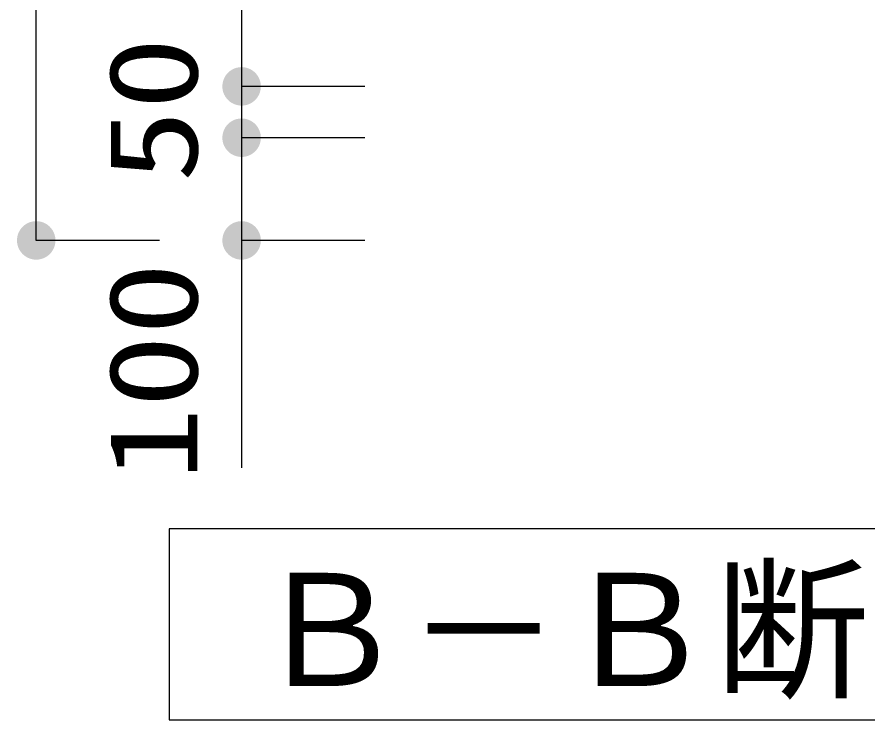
# Model space of a CAD drawing. Units: millimetres, scale not verified. Extents: x -8910 to 8910, y -6308 to 6308.
# Drawn here: x -243 to 585, y -773 to -88 of the extents above; entities that cross this region are included whole.
import ezdxf
from ezdxf.enums import TextEntityAlignment as Align

# ---------------------------------------------------------------- set-up
doc = ezdxf.new("R2010")
doc.units = ezdxf.units.MM
doc.header["$LTSCALE"] = 30
doc.layers.add('0-4_躯体', color=4, linetype='Continuous', lineweight=25)
doc.layers.add('0-5_00クル-フ-6寸法', color=132, linetype='Continuous', lineweight=25)
doc.styles.add('ＭＳ ゴシック', font='')
doc.styles.get('ＭＳ ゴシック').set_extended_font_data('MS Gothic')

msp = doc.modelspace()

# ---------------------------------------------------------------- linework, layer by layer
at = {"layer": '0-4_躯体', "color": 3}
msp.add_lwpolyline([(2186.93, -772.73), (2186.93, -586.43), (-94.66, -586.43), (-94.66, -772.73)], close=True, dxfattribs=at)
at = {"layer": '0-5_00クル-フ-6寸法', "color": 4}
for p, q in [((-224.12, -305.71), (-224.12, 1824.29)), ((-24.12, -55.71), (-24.12, -155.71)), ((95.88, -155.71), (-24.12, -155.71)), ((95.88, -155.71), (-24.12, -155.71)), ((-24.12, -155.71), (-24.12, -205.71)), ((95.88, -205.71), (-24.12, -205.71)), ((95.88, -205.71), (-24.12, -205.71)), ((-24.12, -205.71), (-24.12, -305.71)), ((-104.12, -305.71), (-224.12, -305.71)), ((95.88, -305.71), (-24.12, -305.71)), ((-24.12, -305.71), (-24.12, -527.16))]:
    msp.add_line(p, q, dxfattribs=at)
at = {"layer": '0-5_00クル-フ-6寸法'}
for points in [[(-24.12, -155.71), (-36.96, -142.04), (-35.15, -140.54)], [(-24.12, -155.71), (-36.96, -142.04), (-35.15, -140.54)], [(-24.12, -155.71), (-35.15, -140.54), (-33.16, -139.28)], [(-24.12, -155.71), (-35.15, -140.54), (-33.16, -139.28)], [(-24.12, -155.71), (-33.16, -139.28), (-31.03, -138.28)], [(-24.12, -155.71), (-33.16, -139.28), (-31.03, -138.28)], [(-24.12, -155.71), (-31.03, -138.28), (-28.79, -137.55)], [(-24.12, -155.71), (-31.03, -138.28), (-28.79, -137.55)], [(-24.12, -155.71), (-28.79, -137.55), (-26.47, -137.11)], [(-24.12, -155.71), (-28.79, -137.55), (-26.47, -137.11)], [(-24.12, -155.71), (-26.47, -137.11), (-24.12, -136.96)], [(-24.12, -155.71), (-26.47, -137.11), (-24.12, -136.96)], [(-24.12, -155.71), (-24.12, -136.96), (-21.77, -137.11)], [(-24.12, -155.71), (-24.12, -136.96), (-21.77, -137.11)], [(-24.12, -155.71), (-21.77, -137.11), (-19.46, -137.55)], [(-24.12, -155.71), (-21.77, -137.11), (-19.46, -137.55)], [(-24.12, -155.71), (-19.46, -137.55), (-17.22, -138.28)], [(-24.12, -155.71), (-19.46, -137.55), (-17.22, -138.28)], [(-24.12, -155.71), (-17.22, -138.28), (-15.09, -139.28)], [(-24.12, -155.71), (-17.22, -138.28), (-15.09, -139.28)], [(-24.12, -155.71), (-15.09, -139.28), (-13.1, -140.54)], [(-24.12, -155.71), (-15.09, -139.28), (-13.1, -140.54)], [(-24.12, -155.71), (-13.1, -140.54), (-11.29, -142.04)], [(-24.12, -155.71), (-13.1, -140.54), (-11.29, -142.04)], [(-24.12, -155.71), (-41.96, -149.92), (-41.09, -147.73)], [(-24.12, -155.71), (-41.96, -149.92), (-41.09, -147.73)], [(-24.12, -155.71), (-41.09, -147.73), (-39.96, -145.66)], [(-24.12, -155.71), (-41.09, -147.73), (-39.96, -145.66)], [(-24.12, -155.71), (-39.96, -145.66), (-38.57, -143.76)], [(-24.12, -155.71), (-39.96, -145.66), (-38.57, -143.76)], [(-24.12, -155.71), (-38.57, -143.76), (-36.96, -142.04)], [(-24.12, -155.71), (-38.57, -143.76), (-36.96, -142.04)], [(-24.12, -155.71), (-11.29, -142.04), (-9.68, -143.76)], [(-24.12, -155.71), (-11.29, -142.04), (-9.68, -143.76)], [(-24.12, -155.71), (-9.68, -143.76), (-8.29, -145.66)], [(-24.12, -155.71), (-9.68, -143.76), (-8.29, -145.66)], [(-24.12, -155.71), (-8.29, -145.66), (-7.16, -147.73)], [(-24.12, -155.71), (-8.29, -145.66), (-7.16, -147.73)], [(-24.12, -155.71), (-7.16, -147.73), (-6.29, -149.92)], [(-24.12, -155.71), (-7.16, -147.73), (-6.29, -149.92)], [(-24.12, -155.71), (-42.84, -154.53), (-42.54, -152.2)], [(-24.12, -155.71), (-42.84, -154.53), (-42.54, -152.2)], [(-24.12, -155.71), (-42.84, -156.89), (-42.84, -154.53)], [(-24.12, -155.71), (-42.84, -156.89), (-42.84, -154.53)], [(-24.12, -155.71), (-42.54, -159.22), (-42.84, -156.89)], [(-24.12, -155.71), (-42.54, -159.22), (-42.84, -156.89)], [(-24.12, -155.71), (-42.54, -152.2), (-41.96, -149.92)], [(-24.12, -155.71), (-42.54, -152.2), (-41.96, -149.92)], [(-24.12, -155.71), (-41.96, -161.5), (-42.54, -159.22)], [(-24.12, -155.71), (-41.96, -161.5), (-42.54, -159.22)], [(-24.12, -155.71), (-41.09, -163.69), (-41.96, -161.5)], [(-24.12, -155.71), (-41.09, -163.69), (-41.96, -161.5)], [(-24.12, -155.71), (-39.96, -165.76), (-41.09, -163.69)], [(-24.12, -155.71), (-39.96, -165.76), (-41.09, -163.69)], [(-24.12, -155.71), (-38.57, -167.66), (-39.96, -165.76)], [(-24.12, -155.71), (-38.57, -167.66), (-39.96, -165.76)], [(-24.12, -155.71), (-36.96, -169.38), (-38.57, -167.66)], [(-24.12, -155.71), (-36.96, -169.38), (-38.57, -167.66)], [(-24.12, -155.71), (-35.15, -170.88), (-36.96, -169.38)], [(-24.12, -155.71), (-35.15, -170.88), (-36.96, -169.38)], [(-24.12, -155.71), (-33.16, -172.14), (-35.15, -170.88)], [(-24.12, -155.71), (-33.16, -172.14), (-35.15, -170.88)], [(-24.12, -155.71), (-31.03, -173.14), (-33.16, -172.14)], [(-24.12, -155.71), (-31.03, -173.14), (-33.16, -172.14)], [(-24.12, -155.71), (-28.79, -173.87), (-31.03, -173.14)], [(-24.12, -155.71), (-28.79, -173.87), (-31.03, -173.14)], [(-24.12, -155.71), (-26.47, -174.31), (-28.79, -173.87)], [(-24.12, -155.71), (-26.47, -174.31), (-28.79, -173.87)], [(-24.12, -155.71), (-24.12, -174.46), (-26.47, -174.31)], [(-24.12, -155.71), (-24.12, -174.46), (-26.47, -174.31)], [(-24.12, -155.71), (-6.29, -149.92), (-5.71, -152.2)], [(-24.12, -155.71), (-6.29, -149.92), (-5.71, -152.2)], [(-24.12, -155.71), (-5.71, -152.2), (-5.41, -154.53)], [(-24.12, -155.71), (-5.71, -152.2), (-5.41, -154.53)], [(-24.12, -155.71), (-5.41, -154.53), (-5.41, -156.89)], [(-24.12, -155.71), (-5.41, -154.53), (-5.41, -156.89)], [(-24.12, -155.71), (-21.77, -174.31), (-24.12, -174.46)], [(-24.12, -155.71), (-19.46, -173.87), (-21.77, -174.31)], [(-24.12, -155.71), (-17.22, -173.14), (-19.46, -173.87)], [(-24.12, -155.71), (-15.09, -172.14), (-17.22, -173.14)], [(-24.12, -155.71), (-13.1, -170.88), (-15.09, -172.14)], [(-24.12, -155.71), (-11.29, -169.38), (-13.1, -170.88)], [(-24.12, -155.71), (-9.68, -167.66), (-11.29, -169.38)], [(-24.12, -155.71), (-8.29, -165.76), (-9.68, -167.66)], [(-24.12, -155.71), (-7.16, -163.69), (-8.29, -165.76)], [(-24.12, -155.71), (-6.29, -161.5), (-7.16, -163.69)], [(-24.12, -155.71), (-5.71, -159.22), (-6.29, -161.5)], [(-24.12, -155.71), (-5.41, -156.89), (-5.71, -159.22)], [(-24.12, -155.71), (-21.77, -174.31), (-24.12, -174.46)], [(-24.12, -155.71), (-19.46, -173.87), (-21.77, -174.31)], [(-24.12, -155.71), (-17.22, -173.14), (-19.46, -173.87)], [(-24.12, -155.71), (-15.09, -172.14), (-17.22, -173.14)], [(-24.12, -155.71), (-13.1, -170.88), (-15.09, -172.14)], [(-24.12, -155.71), (-11.29, -169.38), (-13.1, -170.88)], [(-24.12, -155.71), (-9.68, -167.66), (-11.29, -169.38)], [(-24.12, -155.71), (-8.29, -165.76), (-9.68, -167.66)], [(-24.12, -155.71), (-7.16, -163.69), (-8.29, -165.76)], [(-24.12, -155.71), (-6.29, -161.5), (-7.16, -163.69)], [(-24.12, -155.71), (-5.71, -159.22), (-6.29, -161.5)], [(-24.12, -155.71), (-5.41, -156.89), (-5.71, -159.22)], [(-24.12, -205.71), (-35.15, -190.54), (-33.16, -189.28)], [(-24.12, -205.71), (-35.15, -190.54), (-33.16, -189.28)], [(-24.12, -205.71), (-33.16, -189.28), (-31.03, -188.28)], [(-24.12, -205.71), (-33.16, -189.28), (-31.03, -188.28)], [(-24.12, -205.71), (-31.03, -188.28), (-28.79, -187.55)], [(-24.12, -205.71), (-31.03, -188.28), (-28.79, -187.55)], [(-24.12, -205.71), (-28.79, -187.55), (-26.47, -187.11)], [(-24.12, -205.71), (-28.79, -187.55), (-26.47, -187.11)], [(-24.12, -205.71), (-26.47, -187.11), (-24.12, -186.96)], [(-24.12, -205.71), (-26.47, -187.11), (-24.12, -186.96)], [(-24.12, -205.71), (-24.12, -186.96), (-21.77, -187.11)], [(-24.12, -205.71), (-24.12, -186.96), (-21.77, -187.11)], [(-24.12, -205.71), (-21.77, -187.11), (-19.46, -187.55)], [(-24.12, -205.71), (-21.77, -187.11), (-19.46, -187.55)], [(-24.12, -205.71), (-19.46, -187.55), (-17.22, -188.28)], [(-24.12, -205.71), (-19.46, -187.55), (-17.22, -188.28)], [(-24.12, -205.71), (-17.22, -188.28), (-15.09, -189.28)], [(-24.12, -205.71), (-17.22, -188.28), (-15.09, -189.28)], [(-24.12, -205.71), (-15.09, -189.28), (-13.1, -190.54)], [(-24.12, -205.71), (-15.09, -189.28), (-13.1, -190.54)], [(-24.12, -205.71), (-41.96, -199.92), (-41.09, -197.73)], [(-24.12, -205.71), (-41.96, -199.92), (-41.09, -197.73)], [(-24.12, -205.71), (-41.09, -197.73), (-39.96, -195.66)], [(-24.12, -205.71), (-41.09, -197.73), (-39.96, -195.66)], [(-24.12, -205.71), (-39.96, -195.66), (-38.57, -193.76)], [(-24.12, -205.71), (-39.96, -195.66), (-38.57, -193.76)], [(-24.12, -205.71), (-38.57, -193.76), (-36.96, -192.04)], [(-24.12, -205.71), (-38.57, -193.76), (-36.96, -192.04)], [(-24.12, -205.71), (-36.96, -192.04), (-35.15, -190.54)], [(-24.12, -205.71), (-36.96, -192.04), (-35.15, -190.54)], [(-24.12, -205.71), (-13.1, -190.54), (-11.29, -192.04)], [(-24.12, -205.71), (-13.1, -190.54), (-11.29, -192.04)], [(-24.12, -205.71), (-11.29, -192.04), (-9.68, -193.76)], [(-24.12, -205.71), (-11.29, -192.04), (-9.68, -193.76)], [(-24.12, -205.71), (-9.68, -193.76), (-8.29, -195.66)], [(-24.12, -205.71), (-9.68, -193.76), (-8.29, -195.66)], [(-24.12, -205.71), (-8.29, -195.66), (-7.16, -197.73)], [(-24.12, -205.71), (-8.29, -195.66), (-7.16, -197.73)], [(-24.12, -205.71), (-7.16, -197.73), (-6.29, -199.92)], [(-24.12, -205.71), (-7.16, -197.73), (-6.29, -199.92)], [(-24.12, -205.71), (-42.84, -204.53), (-42.54, -202.2)], [(-24.12, -205.71), (-42.84, -204.53), (-42.54, -202.2)], [(-24.12, -205.71), (-42.84, -206.89), (-42.84, -204.53)], [(-24.12, -205.71), (-42.84, -206.89), (-42.84, -204.53)], [(-24.12, -205.71), (-42.54, -209.22), (-42.84, -206.89)], [(-24.12, -205.71), (-42.54, -209.22), (-42.84, -206.89)], [(-24.12, -205.71), (-42.54, -202.2), (-41.96, -199.92)], [(-24.12, -205.71), (-42.54, -202.2), (-41.96, -199.92)], [(-24.12, -205.71), (-41.96, -211.5), (-42.54, -209.22)], [(-24.12, -205.71), (-41.96, -211.5), (-42.54, -209.22)], [(-24.12, -205.71), (-41.09, -213.69), (-41.96, -211.5)], [(-24.12, -205.71), (-41.09, -213.69), (-41.96, -211.5)], [(-24.12, -205.71), (-39.96, -215.76), (-41.09, -213.69)], [(-24.12, -205.71), (-39.96, -215.76), (-41.09, -213.69)], [(-24.12, -205.71), (-38.57, -217.66), (-39.96, -215.76)], [(-24.12, -205.71), (-38.57, -217.66), (-39.96, -215.76)], [(-24.12, -205.71), (-36.96, -219.38), (-38.57, -217.66)], [(-24.12, -205.71), (-36.96, -219.38), (-38.57, -217.66)], [(-24.12, -205.71), (-35.15, -220.88), (-36.96, -219.38)], [(-24.12, -205.71), (-35.15, -220.88), (-36.96, -219.38)], [(-24.12, -205.71), (-33.16, -222.14), (-35.15, -220.88)], [(-24.12, -205.71), (-33.16, -222.14), (-35.15, -220.88)], [(-24.12, -205.71), (-31.03, -223.14), (-33.16, -222.14)], [(-24.12, -205.71), (-31.03, -223.14), (-33.16, -222.14)], [(-24.12, -205.71), (-28.79, -223.87), (-31.03, -223.14)], [(-24.12, -205.71), (-28.79, -223.87), (-31.03, -223.14)], [(-24.12, -205.71), (-26.47, -224.31), (-28.79, -223.87)], [(-24.12, -205.71), (-26.47, -224.31), (-28.79, -223.87)], [(-24.12, -205.71), (-24.12, -224.46), (-26.47, -224.31)], [(-24.12, -205.71), (-24.12, -224.46), (-26.47, -224.31)], [(-24.12, -205.71), (-6.29, -199.92), (-5.71, -202.2)], [(-24.12, -205.71), (-6.29, -199.92), (-5.71, -202.2)], [(-24.12, -205.71), (-5.71, -202.2), (-5.41, -204.53)], [(-24.12, -205.71), (-5.71, -202.2), (-5.41, -204.53)], [(-24.12, -205.71), (-5.41, -204.53), (-5.41, -206.89)], [(-24.12, -205.71), (-5.41, -204.53), (-5.41, -206.89)], [(-24.12, -205.71), (-21.77, -224.31), (-24.12, -224.46)], [(-24.12, -205.71), (-19.46, -223.87), (-21.77, -224.31)], [(-24.12, -205.71), (-17.22, -223.14), (-19.46, -223.87)], [(-24.12, -205.71), (-15.09, -222.14), (-17.22, -223.14)], [(-24.12, -205.71), (-13.1, -220.88), (-15.09, -222.14)], [(-24.12, -205.71), (-11.29, -219.38), (-13.1, -220.88)], [(-24.12, -205.71), (-9.68, -217.66), (-11.29, -219.38)], [(-24.12, -205.71), (-8.29, -215.76), (-9.68, -217.66)], [(-24.12, -205.71), (-7.16, -213.69), (-8.29, -215.76)], [(-24.12, -205.71), (-6.29, -211.5), (-7.16, -213.69)], [(-24.12, -205.71), (-5.71, -209.22), (-6.29, -211.5)], [(-24.12, -205.71), (-5.41, -206.89), (-5.71, -209.22)], [(-24.12, -205.71), (-21.77, -224.31), (-24.12, -224.46)], [(-24.12, -205.71), (-19.46, -223.87), (-21.77, -224.31)], [(-24.12, -205.71), (-17.22, -223.14), (-19.46, -223.87)], [(-24.12, -205.71), (-15.09, -222.14), (-17.22, -223.14)], [(-24.12, -205.71), (-13.1, -220.88), (-15.09, -222.14)], [(-24.12, -205.71), (-11.29, -219.38), (-13.1, -220.88)], [(-24.12, -205.71), (-9.68, -217.66), (-11.29, -219.38)], [(-24.12, -205.71), (-8.29, -215.76), (-9.68, -217.66)], [(-24.12, -205.71), (-7.16, -213.69), (-8.29, -215.76)], [(-24.12, -205.71), (-6.29, -211.5), (-7.16, -213.69)], [(-24.12, -205.71), (-5.71, -209.22), (-6.29, -211.5)], [(-24.12, -205.71), (-5.41, -206.89), (-5.71, -209.22)], [(-224.12, -305.71), (-235.15, -290.54), (-233.16, -289.28)], [(-224.12, -305.71), (-233.16, -289.28), (-231.03, -288.28)], [(-224.12, -305.71), (-231.03, -288.28), (-228.79, -287.55)], [(-224.12, -305.71), (-228.79, -287.55), (-226.47, -287.11)], [(-224.12, -305.71), (-226.47, -287.11), (-224.12, -286.96)], [(-224.12, -305.71), (-224.12, -286.96), (-221.77, -287.11)], [(-224.12, -305.71), (-221.77, -287.11), (-219.46, -287.55)], [(-224.12, -305.71), (-219.46, -287.55), (-217.22, -288.28)], [(-224.12, -305.71), (-217.22, -288.28), (-215.09, -289.28)], [(-224.12, -305.71), (-215.09, -289.28), (-213.1, -290.54)], [(-24.12, -305.71), (-35.15, -290.54), (-33.16, -289.28)], [(-24.12, -305.71), (-33.16, -289.28), (-31.03, -288.28)], [(-24.12, -305.71), (-31.03, -288.28), (-28.79, -287.55)], [(-24.12, -305.71), (-28.79, -287.55), (-26.47, -287.11)], [(-24.12, -305.71), (-26.47, -287.11), (-24.12, -286.96)], [(-24.12, -305.71), (-24.12, -286.96), (-21.77, -287.11)], [(-24.12, -305.71), (-21.77, -287.11), (-19.46, -287.55)], [(-24.12, -305.71), (-19.46, -287.55), (-17.22, -288.28)], [(-24.12, -305.71), (-17.22, -288.28), (-15.09, -289.28)], [(-24.12, -305.71), (-15.09, -289.28), (-13.1, -290.54)], [(-224.12, -305.71), (-241.96, -299.92), (-241.09, -297.73)], [(-224.12, -305.71), (-241.09, -297.73), (-239.96, -295.66)], [(-224.12, -305.71), (-239.96, -295.66), (-238.57, -293.76)], [(-224.12, -305.71), (-238.57, -293.76), (-236.96, -292.04)], [(-224.12, -305.71), (-236.96, -292.04), (-235.15, -290.54)], [(-224.12, -305.71), (-213.1, -290.54), (-211.29, -292.04)], [(-224.12, -305.71), (-211.29, -292.04), (-209.68, -293.76)], [(-224.12, -305.71), (-209.68, -293.76), (-208.29, -295.66)], [(-224.12, -305.71), (-208.29, -295.66), (-207.16, -297.73)], [(-224.12, -305.71), (-207.16, -297.73), (-206.29, -299.92)], [(-24.12, -305.71), (-41.96, -299.92), (-41.09, -297.73)], [(-24.12, -305.71), (-41.09, -297.73), (-39.96, -295.66)], [(-24.12, -305.71), (-39.96, -295.66), (-38.57, -293.76)], [(-24.12, -305.71), (-38.57, -293.76), (-36.96, -292.04)], [(-24.12, -305.71), (-36.96, -292.04), (-35.15, -290.54)], [(-24.12, -305.71), (-13.1, -290.54), (-11.29, -292.04)], [(-24.12, -305.71), (-11.29, -292.04), (-9.68, -293.76)], [(-24.12, -305.71), (-9.68, -293.76), (-8.29, -295.66)], [(-24.12, -305.71), (-8.29, -295.66), (-7.16, -297.73)], [(-24.12, -305.71), (-7.16, -297.73), (-6.29, -299.92)], [(-224.12, -305.71), (-242.84, -304.53), (-242.54, -302.2)], [(-224.12, -305.71), (-242.84, -306.89), (-242.84, -304.53)], [(-224.12, -305.71), (-242.54, -309.22), (-242.84, -306.89)], [(-224.12, -305.71), (-242.54, -302.2), (-241.96, -299.92)], [(-224.12, -305.71), (-241.96, -311.51), (-242.54, -309.22)], [(-224.12, -305.71), (-241.09, -313.69), (-241.96, -311.51)], [(-224.12, -305.71), (-239.96, -315.76), (-241.09, -313.69)], [(-224.12, -305.71), (-238.57, -317.66), (-239.96, -315.76)], [(-224.12, -305.71), (-236.96, -319.38), (-238.57, -317.66)], [(-224.12, -305.71), (-235.15, -320.88), (-236.96, -319.38)], [(-224.12, -305.71), (-233.16, -322.14), (-235.15, -320.88)], [(-224.12, -305.71), (-231.03, -323.14), (-233.16, -322.14)], [(-224.12, -305.71), (-228.79, -323.87), (-231.03, -323.14)], [(-224.12, -305.71), (-226.47, -324.31), (-228.79, -323.87)], [(-224.12, -305.71), (-224.12, -324.46), (-226.47, -324.31)], [(-224.12, -305.71), (-206.29, -299.92), (-205.71, -302.2)], [(-224.12, -305.71), (-205.71, -302.2), (-205.41, -304.53)], [(-224.12, -305.71), (-205.41, -304.53), (-205.41, -306.89)], [(-224.12, -305.71), (-221.77, -324.31), (-224.12, -324.46)], [(-224.12, -305.71), (-219.46, -323.87), (-221.77, -324.31)], [(-224.12, -305.71), (-217.22, -323.14), (-219.46, -323.87)], [(-224.12, -305.71), (-215.09, -322.14), (-217.22, -323.14)], [(-224.12, -305.71), (-213.1, -320.88), (-215.09, -322.14)], [(-224.12, -305.71), (-211.29, -319.38), (-213.1, -320.88)], [(-224.12, -305.71), (-209.68, -317.66), (-211.29, -319.38)], [(-224.12, -305.71), (-208.29, -315.76), (-209.68, -317.66)], [(-224.12, -305.71), (-207.16, -313.69), (-208.29, -315.76)], [(-224.12, -305.71), (-206.29, -311.51), (-207.16, -313.69)], [(-224.12, -305.71), (-205.71, -309.22), (-206.29, -311.51)], [(-224.12, -305.71), (-205.41, -306.89), (-205.71, -309.22)], [(-24.12, -305.71), (-42.84, -304.53), (-42.54, -302.2)], [(-24.12, -305.71), (-42.84, -306.89), (-42.84, -304.53)], [(-24.12, -305.71), (-42.54, -309.22), (-42.84, -306.89)], [(-24.12, -305.71), (-42.54, -302.2), (-41.96, -299.92)], [(-24.12, -305.71), (-41.96, -311.51), (-42.54, -309.22)], [(-24.12, -305.71), (-41.09, -313.69), (-41.96, -311.51)], [(-24.12, -305.71), (-39.96, -315.76), (-41.09, -313.69)], [(-24.12, -305.71), (-38.57, -317.66), (-39.96, -315.76)], [(-24.12, -305.71), (-36.96, -319.38), (-38.57, -317.66)], [(-24.12, -305.71), (-35.15, -320.88), (-36.96, -319.38)], [(-24.12, -305.71), (-33.16, -322.14), (-35.15, -320.88)], [(-24.12, -305.71), (-31.03, -323.14), (-33.16, -322.14)], [(-24.12, -305.71), (-28.79, -323.87), (-31.03, -323.14)], [(-24.12, -305.71), (-26.47, -324.31), (-28.79, -323.87)], [(-24.12, -305.71), (-24.12, -324.46), (-26.47, -324.31)], [(-24.12, -305.71), (-6.29, -299.92), (-5.71, -302.2)], [(-24.12, -305.71), (-5.71, -302.2), (-5.41, -304.53)], [(-24.12, -305.71), (-5.41, -304.53), (-5.41, -306.89)], [(-24.12, -305.71), (-21.77, -324.31), (-24.12, -324.46)], [(-24.12, -305.71), (-19.46, -323.87), (-21.77, -324.31)], [(-24.12, -305.71), (-17.22, -323.14), (-19.46, -323.87)], [(-24.12, -305.71), (-15.09, -322.14), (-17.22, -323.14)], [(-24.12, -305.71), (-13.1, -320.88), (-15.09, -322.14)], [(-24.12, -305.71), (-11.29, -319.38), (-13.1, -320.88)], [(-24.12, -305.71), (-9.68, -317.66), (-11.29, -319.38)], [(-24.12, -305.71), (-8.29, -315.76), (-9.68, -317.66)], [(-24.12, -305.71), (-7.16, -313.69), (-8.29, -315.76)], [(-24.12, -305.71), (-6.29, -311.51), (-7.16, -313.69)], [(-24.12, -305.71), (-5.71, -309.22), (-6.29, -311.51)], [(-24.12, -305.71), (-5.41, -306.89), (-5.71, -309.22)]]:
    msp.add_solid(points, dxfattribs=at)

# ---------------------------------------------------------------- texts
at = {"layer": '0-4_躯体', "style": 'ＭＳ ゴシック'}
msp.add_text('Ｂ－Ｂ断面配筋図', height=110, dxfattribs=at).set_placement((-13.42, -772.7), align=Align.BOTTOM_LEFT)
at = {"layer": '0-5_00クル-フ-6寸法', "color": 3, "style": 'ＭＳ ゴシック', "width": 1.2}
for s, p in [('50', (-41.22, -249.28)), ('100', (-41.22, -539.39))]:
    msp.add_text(s, height=86.66, rotation=90, dxfattribs=at).set_placement(p, align=Align.BOTTOM_LEFT)

doc.saveas('drawing.dxf')
